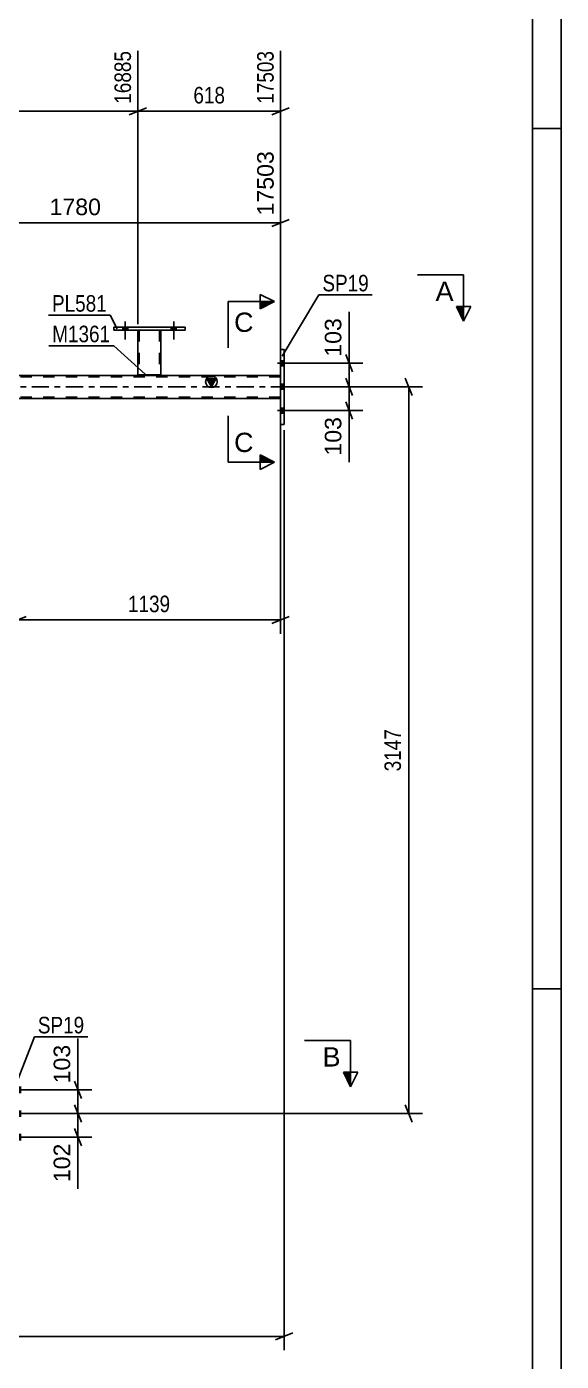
# Model space of a CAD drawing. Header units: millimetres. Extents: x -111 to 730, y -402 to 192.
# Drawn here: x 637.5 to 730.2, y -168.8 to 62.4 of the extents above; entities that cross this region are included whole.
import ezdxf

# ---------------------------------------------------------------- set-up
doc = ezdxf.new("R2010")
doc.units = ezdxf.units.MM
doc.linetypes.add('DXK_LINE_DOT2', pattern=[3.9198, 1.9599, -1.9599])
doc.linetypes.add('DXK_LINE_DOT3', pattern=[5.9187, 2.979, -0.9799, 0.9799, -0.9799])
doc.styles.add('Arial', font='ARIAL.TTF', dxfattribs={"height": 0.2})
doc.styles.add('Arial Narrow', font='ARIALN.TTF', dxfattribs={"height": 0.2})

# ---------------------------------------------------------------- blocks, each defined once
blk = doc.blocks.new('Unknown-200059755-1133')
at = {"color": 5, "linetype": 'Continuous'}
for p, q in [((730.15, -402.25), (730.15, 191.75)), ((725.15, -397.25), (725.15, 186.75)), ((730.15, 44.75), (725.15, 44.75)), ((730.15, -104.25), (725.15, -104.25))]:
    blk.add_line(p, q, dxfattribs=at)
blk = doc.blocks.new('Bolt-200059755-4572 - 4566')
at = {"linetype": 'Continuous'}
for points in [[(654.13, 9.84), (655.01, 9.84), (655.01, 10.32), (654.13, 10.32)], [(662.53, 9.84), (663.41, 9.84), (663.41, 10.32), (662.53, 10.32)]]:
    blk.add_hatch(color=1, dxfattribs=at).paths.add_polyline_path(points)
at = {"color": 1, "linetype": 'Continuous'}
for p, q in [((654.13, 10.32), (654.13, 9.84)), ((654.57, 11.32), (654.57, 8.2)), ((655.01, 10.32), (655.01, 9.84)), ((662.53, 10.32), (662.53, 9.84)), ((662.97, 11.32), (662.97, 8.2)), ((663.41, 10.32), (663.41, 9.84))]:
    blk.add_line(p, q, dxfattribs=at)
blk = doc.blocks.new('Bolt-200059755-4573 - 4566')
at = {"linetype": 'Continuous'}
for points in [[(654.13, 9.84), (655.01, 9.84), (655.01, 10.32), (654.13, 10.32)], [(662.53, 9.84), (663.41, 9.84), (663.41, 10.32), (662.53, 10.32)]]:
    blk.add_hatch(color=1, dxfattribs=at).paths.add_polyline_path(points)
at = {"color": 1, "linetype": 'Continuous'}
for p, q in [((654.13, 10.32), (654.13, 9.84)), ((654.57, 11.32), (654.57, 8.2)), ((655.01, 10.32), (655.01, 9.84)), ((662.53, 10.32), (662.53, 9.84)), ((662.97, 11.32), (662.97, 8.2)), ((663.41, 10.32), (663.41, 9.84))]:
    blk.add_line(p, q, dxfattribs=at)
blk = doc.blocks.new('Part-200059755-4658 - 4566')
at = {"color": 2, "linetype": 'Continuous'}
for p, q in [((652.57, 9.84), (652.57, 10.32)), ((652.57, 10.32), (664.97, 10.32)), ((664.97, 9.84), (652.57, 9.84)), ((664.97, 10.32), (664.97, 9.84))]:
    blk.add_line(p, q, dxfattribs=at)
blk = doc.blocks.new('Part-200059755-4663 - 4566')
at = {"color": 2, "linetype": 'Continuous'}
for p, q in [((656.77, 2.07), (656.77, 9.84)), ((660.77, 9.84), (660.77, 2.07)), ((660.74, 2.07), (656.77, 2.07)), ((660.77, 2.07), (660.74, 2.07))]:
    blk.add_line(p, q, dxfattribs=at)
at = {"color": 7, "linetype": 'DXK_LINE_DOT2'}
for p, q in [((656.77, 9.84), (660.77, 9.84)), ((656.77, 9.84), (656.77, 9.84)), ((656.77, 9.84), (656.77, 9.84)), ((657.01, 9.84), (657.01, 2.07)), ((660.53, 9.84), (660.53, 2.07)), ((660.77, 9.84), (660.77, 9.84)), ((660.77, 9.84), (660.77, 9.84)), ((660.46, 2.07), (660.48, 2.07)), ((660.48, 2.07), (660.52, 2.07)), ((660.52, 2.07), (660.53, 2.07))]:
    blk.add_line(p, q, dxfattribs=at)
blk = doc.blocks.new('Bolt-200059755-4874 - 4566')
at = {"linetype": 'Continuous'}
for points in [[(682.14, 3.66), (682.14, 4.54), (681.5, 4.54), (681.5, 3.66)], [(682.14, 3.66), (682.14, 4.54), (681.5, 4.54), (681.5, 3.66)], [(682.14, 3.66), (682.14, 4.54), (681.5, 4.54), (681.5, 3.66)], [(682.14, -0.42), (682.14, 0.46), (681.5, 0.46), (681.5, -0.42)], [(682.14, -0.42), (682.14, 0.46), (681.5, 0.46), (681.5, -0.42)], [(682.14, -4.54), (682.14, -3.66), (681.5, -3.66), (681.5, -4.54)], [(682.14, -4.54), (682.14, -3.66), (681.5, -3.66), (681.5, -4.54)], [(682.14, -4.54), (682.14, -3.66), (681.5, -3.66), (681.5, -4.54)]]:
    blk.add_hatch(color=1, dxfattribs=at).paths.add_polyline_path(points)
at = {"color": 1, "linetype": 'Continuous'}
for p, q in [((680.98, 4.1), (684.3, 4.1)), ((680.98, 4.1), (684.3, 4.1)), ((680.98, 4.1), (684.3, 4.1)), ((681.5, 4.54), (682.14, 4.54)), ((681.5, 4.54), (682.14, 4.54)), ((681.5, 4.54), (682.14, 4.54)), ((681.5, 3.66), (682.14, 3.66)), ((681.5, 3.66), (682.14, 3.66)), ((681.5, 3.66), (682.14, 3.66)), ((680.98, 0.02), (684.3, 0.02)), ((680.98, 0.02), (684.3, 0.02)), ((681.5, 0.46), (682.14, 0.46)), ((681.5, 0.46), (682.14, 0.46)), ((681.5, -0.42), (682.14, -0.42)), ((681.5, -0.42), (682.14, -0.42)), ((680.98, -4.1), (684.3, -4.1)), ((680.98, -4.1), (684.3, -4.1)), ((680.98, -4.1), (684.3, -4.1)), ((681.5, -3.66), (682.14, -3.66)), ((681.5, -3.66), (682.14, -3.66)), ((681.5, -3.66), (682.14, -3.66)), ((681.5, -4.54), (682.14, -4.54)), ((681.5, -4.54), (682.14, -4.54)), ((681.5, -4.54), (682.14, -4.54))]:
    blk.add_line(p, q, dxfattribs=at)
blk = doc.blocks.new('Part-200059755-4829 - 4566')
at = {"linetype": 'Continuous'}
blk.add_hatch(color=2, dxfattribs=at).paths.add_polyline_path([(669.5, 0), (668.7, 1.4), (670.3, 1.4)])
at = {"color": 7, "linetype": 'DXK_LINE_DOT2'}
for p, q in [((681.5, 1.76), (-18.61, 1.76)), ((681.5, 2), (681.5, -2)), ((681.5, -1.76), (-18.61, -1.76))]:
    blk.add_line(p, q, dxfattribs=at)
at = {"color": 2, "linetype": 'Continuous'}
for p, q in [((681.5, 2), (105.13, 2)), ((669.5, 0), (668.7, 1.4)), ((668.7, 1.4), (670.3, 1.4)), ((670.3, 1.4), (669.5, 0)), ((681.5, -2), (614.57, -2))]:
    blk.add_line(p, q, dxfattribs=at)
at = {"color": 7, "linetype": 'DXK_LINE_DOT3'}
blk.add_line((-18.61, 0), (681.5, 0), dxfattribs=at)
at = {"color": 2, "linetype": 'Continuous'}
blk.add_circle((669.5, 0.9), 1, dxfattribs=at)
blk = doc.blocks.new('Bolt-200059755-4873 - 4566')
at = {"linetype": 'Continuous'}
for points in [[(635.92, -121.32), (635.92, -122.2), (636.56, -122.2), (636.56, -121.32)], [(635.92, -121.32), (635.92, -122.2), (636.56, -122.2), (636.56, -121.32)], [(635.92, -121.32), (635.92, -122.2), (636.56, -122.2), (636.56, -121.32)], [(635.92, -125.44), (635.92, -126.32), (636.56, -126.32), (636.56, -125.44)], [(635.92, -125.44), (635.92, -126.32), (636.56, -126.32), (636.56, -125.44)], [(635.92, -129.52), (635.92, -130.4), (636.56, -130.4), (636.56, -129.52)], [(635.92, -129.52), (635.92, -130.4), (636.56, -130.4), (636.56, -129.52)], [(635.92, -129.52), (635.92, -130.4), (636.56, -130.4), (636.56, -129.52)]]:
    blk.add_hatch(color=1, dxfattribs=at).paths.add_polyline_path(points)
at = {"color": 1, "linetype": 'Continuous'}
for p, q in [((637.72, -121.76), (634.4, -121.76)), ((637.72, -121.76), (634.4, -121.76)), ((637.72, -121.76), (634.4, -121.76)), ((636.56, -121.32), (635.92, -121.32)), ((636.56, -121.32), (635.92, -121.32)), ((636.56, -121.32), (635.92, -121.32)), ((636.56, -122.2), (635.92, -122.2)), ((636.56, -122.2), (635.92, -122.2)), ((636.56, -122.2), (635.92, -122.2)), ((637.72, -125.88), (634.4, -125.88)), ((637.72, -125.88), (634.4, -125.88)), ((636.56, -125.44), (635.92, -125.44)), ((636.56, -125.44), (635.92, -125.44)), ((636.56, -126.32), (635.92, -126.32)), ((636.56, -126.32), (635.92, -126.32)), ((637.72, -129.96), (634.4, -129.96)), ((637.72, -129.96), (634.4, -129.96)), ((637.72, -129.96), (634.4, -129.96)), ((636.56, -129.52), (635.92, -129.52)), ((636.56, -129.52), (635.92, -129.52)), ((636.56, -129.52), (635.92, -129.52)), ((636.56, -130.4), (635.92, -130.4)), ((636.56, -130.4), (635.92, -130.4)), ((636.56, -130.4), (635.92, -130.4))]:
    blk.add_line(p, q, dxfattribs=at)
blk = doc.blocks.new('Part-200059755-4955 - 4566')
at = {"color": 2, "linetype": 'Continuous'}
for p, q in [((681.5, -6.5), (681.5, 6.5)), ((681.5, 6.5), (682.14, 6.5)), ((682.14, 6.5), (682.14, -6.5)), ((682.14, -6.5), (681.5, -6.5))]:
    blk.add_line(p, q, dxfattribs=at)
blk = doc.blocks.new('StraightDimension-200059755-10495 - 4566')
at = {"color": 7, "linetype": 'Continuous'}
for p, q in [((605.69, 10.84), (605.69, 58.19)), ((656.77, 10.84), (656.77, 58.19)), ((607.19, 48.35), (604.19, 47.15)), ((605.69, 47.75), (656.77, 47.75)), ((655.27, 47.15), (658.27, 48.35))]:
    blk.add_line(p, q, dxfattribs=at)
at = {"color": 0, "linetype": 'Continuous'}
blk.add_wipeout([(656.17, 58.79), (651.97, 58.79), (651.97, 48.45), (656.17, 48.45)], dxfattribs=at)
at = {"color": 0}
blk.add_wipeout([(635.49, 48.5), (635.49, 52.7), (626.98, 52.7), (626.98, 48.5)], dxfattribs=at)
at = {"color": 3, "linetype": 'Continuous', "style": 'Arial Narrow'}
blk.add_text('16885', height=2.863, rotation=90.0002, dxfattribs=at).set_placement((655.57, 49.05))
at = {"color": 3, "style": 'Arial Narrow'}
blk.add_text('1277', height=2.863, dxfattribs=at).set_placement((627.58, 49.1))
blk = doc.blocks.new('StraightDimension-200059755-16064 - 4566')
at = {"color": 7, "linetype": 'Continuous'}
for p, q in [((610.32, -1), (610.32, 40.82)), ((681.5, 3), (681.5, 40.82)), ((611.82, 29), (608.82, 27.8)), ((610.32, 28.4), (681.5, 28.4)), ((680, 27.8), (683, 29))]:
    blk.add_line(p, q, dxfattribs=at)
at = {"color": 0, "linetype": 'Continuous'}
blk.add_wipeout([(680.9, 41.42), (676.7, 41.42), (676.7, 29.1), (680.9, 29.1)], dxfattribs=at)
at = {"color": 0}
blk.add_wipeout([(650.96, 29.15), (650.96, 33.35), (640.86, 33.35), (640.86, 29.15)], dxfattribs=at)
at = {"color": 3, "linetype": 'Continuous', "style": 'Arial'}
blk.add_text('17503', height=2.865, rotation=90.0002, dxfattribs=at).set_placement((680.3, 29.7))
at = {"color": 3, "style": 'Arial'}
blk.add_text('1780', height=2.865, dxfattribs=at).set_placement((641.46, 29.75))
blk = doc.blocks.new('StraightDimension-200059755-10494 - 4566')
at = {"color": 7, "linetype": 'Continuous'}
for p, q in [((656.77, 10.84), (656.77, 58.19)), ((681.5, 3), (681.5, 58.19)), ((658.27, 48.35), (655.27, 47.15)), ((656.77, 47.75), (681.5, 47.75)), ((680, 47.15), (683, 48.35))]:
    blk.add_line(p, q, dxfattribs=at)
at = {"color": 0, "linetype": 'Continuous'}
blk.add_wipeout([(680.9, 58.79), (676.7, 58.79), (676.7, 48.45), (680.9, 48.45)], dxfattribs=at)
at = {"color": 0}
blk.add_wipeout([(672.48, 48.5), (672.48, 52.7), (665.79, 52.7), (665.79, 48.5)], dxfattribs=at)
at = {"color": 3, "linetype": 'Continuous', "style": 'Arial Narrow'}
blk.add_text('17503', height=2.863, rotation=90.0002, dxfattribs=at).set_placement((680.3, 49.05))
at = {"color": 3, "style": 'Arial Narrow'}
blk.add_text('618', height=2.863, dxfattribs=at).set_placement((666.39, 49.1))
blk = doc.blocks.new('StraightDimension-200059755-5304 - 4566')
at = {"color": 7, "linetype": 'Continuous'}
for p, q in [((704.31, -1.5), (703.11, 1.5)), ((683.14, 0), (706.11, 0)), ((703.71, -125.86), (703.71, 0)), ((703.11, -124.36), (704.31, -127.36)), ((637.56, -125.86), (706.11, -125.86))]:
    blk.add_line(p, q, dxfattribs=at)
at = {"color": 0}
blk.add_wipeout([(702.96, -58.67), (698.76, -58.67), (698.76, -67.19), (702.96, -67.19)], dxfattribs=at)
at = {"color": 3, "style": 'Arial Narrow'}
blk.add_text('3147', height=2.863, rotation=90.0002, dxfattribs=at).set_placement((702.36, -66.59))
blk = doc.blocks.new('StraightDimension-200059755-18108 - 4566')
at = {"color": 7, "linetype": 'Continuous'}
for p, q in [((637.56, -121.76), (648.78, -121.76)), ((645.78, -120.26), (646.98, -123.26)), ((646.38, -125.86), (646.38, -121.76)), ((646.98, -127.36), (645.78, -124.36)), ((637.56, -125.86), (648.78, -125.86))]:
    blk.add_line(p, q, dxfattribs=at)
at = {"color": 0}
blk.add_wipeout([(645.63, -113.36), (641.43, -113.36), (641.43, -121.24), (645.63, -121.24)], dxfattribs=at)
at = {"color": 7, "linetype": 'Continuous'}
blk.add_line((646.38, -121.76), (646.38, -112.84), dxfattribs=at)
blk.add_line((646.38, -121.76), (646.38, -112.84), dxfattribs=at)
at = {"color": 3, "style": 'Arial'}
blk.add_text('103', height=2.865, rotation=90.0002, dxfattribs=at).set_placement((645.03, -120.64))
blk = doc.blocks.new('StraightDimension-200059755-5102 - 4566')
at = {"color": 7, "linetype": 'Continuous'}
for p, q in [((681.5, -3), (681.5, -42.77)), ((635.92, -122.22), (635.92, -37.52)), ((637.42, -39.77), (634.42, -40.97)), ((635.92, -40.37), (681.5, -40.37)), ((680, -40.97), (683, -39.77))]:
    blk.add_line(p, q, dxfattribs=at)
at = {"color": 0}
blk.add_wipeout([(662.97, -39.62), (662.97, -35.42), (654.45, -35.42), (654.45, -39.62)], dxfattribs=at)
at = {"color": 3, "style": 'Arial Narrow'}
blk.add_text('1139', height=2.863, dxfattribs=at).set_placement((655.05, -39.02))
blk = doc.blocks.new('StraightDimension-200059755-5127 - 4566')
at = {"color": 7, "linetype": 'Continuous'}
for p, q in [((682.14, -7.5), (682.14, -166.86)), ((680.64, -165.06), (683.64, -163.86)), ((-57.88, -164.46), (682.14, -164.46))]:
    blk.add_line(p, q, dxfattribs=at)
blk = doc.blocks.new('StraightDimension-200059755-6284 - 4566')
at = {"color": 7, "linetype": 'Continuous'}
for p, q in [((692.78, 5.6), (693.98, 2.6)), ((683.77, 4.1), (695.78, 4.1)), ((693.38, 0), (693.38, 4.1)), ((693.98, -1.5), (692.78, 1.5)), ((683.77, 0), (695.78, 0))]:
    blk.add_line(p, q, dxfattribs=at)
at = {"color": 0}
blk.add_wipeout([(692.63, 12.5), (688.43, 12.5), (688.43, 4.62), (692.63, 4.62)], dxfattribs=at)
at = {"color": 7, "linetype": 'Continuous'}
blk.add_line((693.38, 4.1), (693.38, 13.02), dxfattribs=at)
blk.add_line((693.38, 4.1), (693.38, 13.02), dxfattribs=at)
at = {"color": 3, "style": 'Arial'}
blk.add_text('103', height=2.865, rotation=90.0002, dxfattribs=at).set_placement((692.03, 5.23))
blk = doc.blocks.new('StraightDimension-200059755-6294 - 4566')
at = {"color": 7, "linetype": 'Continuous'}
for p, q in [((692.78, 1.5), (693.98, -1.5)), ((683.77, 0), (695.78, 0)), ((693.38, -4.1), (693.38, 0)), ((683.77, -4.1), (695.78, -4.1)), ((693.98, -5.6), (692.78, -2.6))]:
    blk.add_line(p, q, dxfattribs=at)
at = {"color": 0}
blk.add_wipeout([(692.63, -4.63), (688.43, -4.63), (688.43, -12.5), (692.63, -12.5)], dxfattribs=at)
at = {"color": 7, "linetype": 'Continuous'}
blk.add_line((693.38, -4.1), (693.38, -13.02), dxfattribs=at)
blk.add_line((693.38, -4.1), (693.38, -13.02), dxfattribs=at)
at = {"color": 3, "style": 'Arial'}
blk.add_text('103', height=2.865, rotation=90.0002, dxfattribs=at).set_placement((692.03, -11.9))
blk = doc.blocks.new('StraightDimension-200059755-18109 - 4566')
at = {"color": 7, "linetype": 'Continuous'}
for p, q in [((645.78, -124.36), (646.98, -127.36)), ((637.56, -125.86), (648.78, -125.86)), ((646.38, -129.96), (646.38, -125.86)), ((646.98, -131.46), (645.78, -128.46)), ((637.56, -129.96), (648.78, -129.96))]:
    blk.add_line(p, q, dxfattribs=at)
at = {"color": 0}
blk.add_wipeout([(645.63, -130.49), (641.43, -130.49), (641.43, -138.36), (645.63, -138.36)], dxfattribs=at)
at = {"color": 7, "linetype": 'Continuous'}
blk.add_line((646.38, -129.96), (646.38, -138.88), dxfattribs=at)
blk.add_line((646.38, -129.96), (646.38, -138.88), dxfattribs=at)
at = {"color": 3, "style": 'Arial'}
blk.add_text('102', height=2.865, rotation=90.0002, dxfattribs=at).set_placement((645.03, -137.76))
blk = doc.blocks.new('Mark-200059755-4654 - 4566')
at = {"color": 0}
blk.add_wipeout([(651.39, 13.03), (651.39, 16.03), (641.88, 16.03), (641.88, 13.03)], dxfattribs=at)
blk.add_wipeout([(651.39, 13.03), (651.39, 16.03), (641.88, 16.03), (641.88, 13.03)], dxfattribs=at)
at = {"color": 30, "linetype": 'Continuous'}
for p in [(641.28, 12.43), (653.19, 10.04)]:
    blk.add_line(p, (651.99, 12.43), dxfattribs=at)
at = {"color": 3, "style": 'Arial Narrow'}
blk.add_text('PL581', height=2.863, dxfattribs=at).set_placement((641.88, 13.03))
blk = doc.blocks.new('SectionMark-200059755-6529 - 4566')
at = {"color": 6, "linetype": 'Continuous'}
for p, q in [((672.44, 14.78), (680.44, 14.78)), ((677.94, 16.03), (680.44, 14.78)), ((672.44, -13.03), (680.44, -13.03)), ((680.44, -13.03), (677.94, -14.28))]:
    blk.add_line(p, q, dxfattribs=at)
at = {"color": 0, "linetype": 'Continuous'}
for points in [[(676.81, 9.53), (676.81, 13.03), (673.44, 13.03), (673.44, 9.53)], [(676.81, -11.28), (676.81, -7.78), (673.44, -7.78), (673.44, -11.28)]]:
    blk.add_wipeout(points, dxfattribs=at)
at = {"linetype": 'Continuous'}
for points in [[(677.94, 13.53), (677.94, 14.78), (680.44, 14.78)], [(677.94, -13.03), (677.94, -11.78), (680.44, -13.03)]]:
    blk.add_hatch(color=6, dxfattribs=at).paths.add_polyline_path(points)
at = {"color": 6, "linetype": 'Continuous'}
for p, q in [((672.44, 14.78), (672.44, 6.78)), ((677.94, 13.53), (677.94, 16.03)), ((680.44, 14.78), (677.94, 13.53)), ((672.44, -13.03), (672.44, -5.03)), ((680.44, -13.03), (677.94, -11.78)), ((677.94, -11.78), (677.94, -14.28))]:
    blk.add_line(p, q, dxfattribs=at)
at = {"color": 3, "linetype": 'Continuous', "style": 'Arial'}
for p in [(673.44, 9.53), (673.44, -11.28)]:
    blk.add_text('C', height=3.34, dxfattribs=at).set_placement(p)
blk = doc.blocks.new('Mark-200059755-4659 - 4566')
at = {"color": 0}
blk.add_wipeout([(651.97, 7.74), (651.97, 10.74), (641.92, 10.74), (641.92, 7.74)], dxfattribs=at)
blk.add_wipeout([(651.97, 7.74), (651.97, 10.74), (641.92, 10.74), (641.92, 7.74)], dxfattribs=at)
at = {"color": 30, "linetype": 'Continuous'}
for p in [(641.32, 7.14), (658.04, 2.22)]:
    blk.add_line(p, (652.57, 7.14), dxfattribs=at)
at = {"color": 3, "style": 'Arial Narrow'}
blk.add_text('M1361', height=2.863, dxfattribs=at).set_placement((641.92, 7.74))
blk = doc.blocks.new('Mark-200059755-4946 - 4566')
at = {"color": 0}
blk.add_wipeout([(647.47, -111.98), (647.47, -108.98), (639.43, -108.98), (639.43, -111.98)], dxfattribs=at)
blk.add_wipeout([(647.47, -111.98), (647.47, -108.98), (639.43, -108.98), (639.43, -111.98)], dxfattribs=at)
at = {"color": 30, "linetype": 'Continuous'}
for p, q in [((635.92, -120.13), (638.83, -112.58)), ((638.83, -112.58), (648.07, -112.58))]:
    blk.add_line(p, q, dxfattribs=at)
at = {"color": 3, "style": 'Arial Narrow'}
blk.add_text('SP19', height=2.863, dxfattribs=at).set_placement((639.43, -111.98))
blk = doc.blocks.new('Mark-200059755-4951 - 4566')
at = {"color": 0}
blk.add_wipeout([(696.79, 16.55), (696.79, 19.55), (688.75, 19.55), (688.75, 16.55)], dxfattribs=at)
blk.add_wipeout([(696.79, 16.55), (696.79, 19.55), (688.75, 19.55), (688.75, 16.55)], dxfattribs=at)
at = {"color": 30, "linetype": 'Continuous'}
for p, q in [((681.77, 5.35), (688.15, 15.95)), ((688.15, 15.95), (697.39, 15.95))]:
    blk.add_line(p, q, dxfattribs=at)
at = {"color": 3, "style": 'Arial Narrow'}
blk.add_text('SP19', height=2.863, dxfattribs=at).set_placement((688.75, 16.55))
blk = doc.blocks.new('SectionMark-200059755-6527 - 4566')
at = {"color": 6, "linetype": 'Continuous'}
for p in [(693.64, -113.22), (694.89, -118.72)]:
    blk.add_line(p, (693.64, -121.22), dxfattribs=at)
at = {"color": 0, "linetype": 'Continuous'}
blk.add_wipeout([(691.89, -117.72), (691.89, -114.22), (688.78, -114.22), (688.78, -117.72)], dxfattribs=at)
at = {"linetype": 'Continuous'}
blk.add_hatch(color=6, dxfattribs=at).paths.add_polyline_path([(692.39, -118.72), (693.64, -118.72), (693.64, -121.22)])
at = {"color": 6, "linetype": 'Continuous'}
for p, q in [((693.64, -113.22), (685.64, -113.22)), ((692.39, -118.72), (694.89, -118.72)), ((693.64, -121.22), (692.39, -118.72))]:
    blk.add_line(p, q, dxfattribs=at)
at = {"color": 3, "linetype": 'Continuous', "style": 'Arial'}
blk.add_text('B', height=3.34, dxfattribs=at).set_placement((688.78, -117.72))
blk = doc.blocks.new('SectionMark-200059755-6533 - 4566')
at = {"color": 6, "linetype": 'Continuous'}
for p in [(713.22, 19.4), (714.47, 13.9)]:
    blk.add_line(p, (713.22, 11.4), dxfattribs=at)
at = {"color": 0, "linetype": 'Continuous'}
blk.add_wipeout([(711.47, 14.9), (711.47, 18.4), (708.36, 18.4), (708.36, 14.9)], dxfattribs=at)
at = {"linetype": 'Continuous'}
blk.add_hatch(color=6, dxfattribs=at).paths.add_polyline_path([(711.97, 13.9), (713.22, 13.9), (713.22, 11.4)])
at = {"color": 6, "linetype": 'Continuous'}
for p, q in [((713.22, 19.4), (705.22, 19.4)), ((711.97, 13.9), (714.47, 13.9)), ((713.22, 11.4), (711.97, 13.9))]:
    blk.add_line(p, q, dxfattribs=at)
at = {"color": 3, "linetype": 'Continuous', "style": 'Arial'}
blk.add_text('A', height=3.34, dxfattribs=at).set_placement((708.36, 14.9))

msp = doc.modelspace()

# ---------------------------------------------------------------- block references
for name in ['Unknown-200059755-1133', 'Part-200059755-4658 - 4566', 'Bolt-200059755-4572 - 4566', 'Bolt-200059755-4573 - 4566', 'Part-200059755-4663 - 4566', 'Part-200059755-4955 - 4566', 'Bolt-200059755-4874 - 4566', 'Part-200059755-4829 - 4566', 'Bolt-200059755-4873 - 4566']:
    msp.add_blockref(name, (0, 0))

# ---------------------------------------------------------------- next in the draw order: block references
msp.add_blockref('StraightDimension-200059755-10495 - 4566', (0, 0))

# ---------------------------------------------------------------- next in the draw order: block references
msp.add_blockref('StraightDimension-200059755-16064 - 4566', (0, 0))

# ---------------------------------------------------------------- next in the draw order: block references
for name in ['StraightDimension-200059755-10494 - 4566', 'Mark-200059755-4654 - 4566', 'StraightDimension-200059755-5304 - 4566']:
    msp.add_blockref(name, (0, 0))

# ---------------------------------------------------------------- next in the draw order: block references
for name in ['StraightDimension-200059755-6284 - 4566', 'Mark-200059755-4659 - 4566', 'StraightDimension-200059755-18108 - 4566']:
    msp.add_blockref(name, (0, 0))

# ---------------------------------------------------------------- next in the draw order: block references
for name in ['Mark-200059755-4951 - 4566', 'StraightDimension-200059755-5102 - 4566']:
    msp.add_blockref(name, (0, 0))

# ---------------------------------------------------------------- next in the draw order: block references
msp.add_blockref('StraightDimension-200059755-5127 - 4566', (0, 0))

# ---------------------------------------------------------------- next in the draw order: block references
for name in ['SectionMark-200059755-6529 - 4566', 'StraightDimension-200059755-6294 - 4566', 'Mark-200059755-4946 - 4566', 'StraightDimension-200059755-18109 - 4566']:
    msp.add_blockref(name, (0, 0))

# ---------------------------------------------------------------- next in the draw order: block references
for name in ['SectionMark-200059755-6533 - 4566', 'SectionMark-200059755-6527 - 4566']:
    msp.add_blockref(name, (0, 0))

doc.saveas('drawing.dxf')
